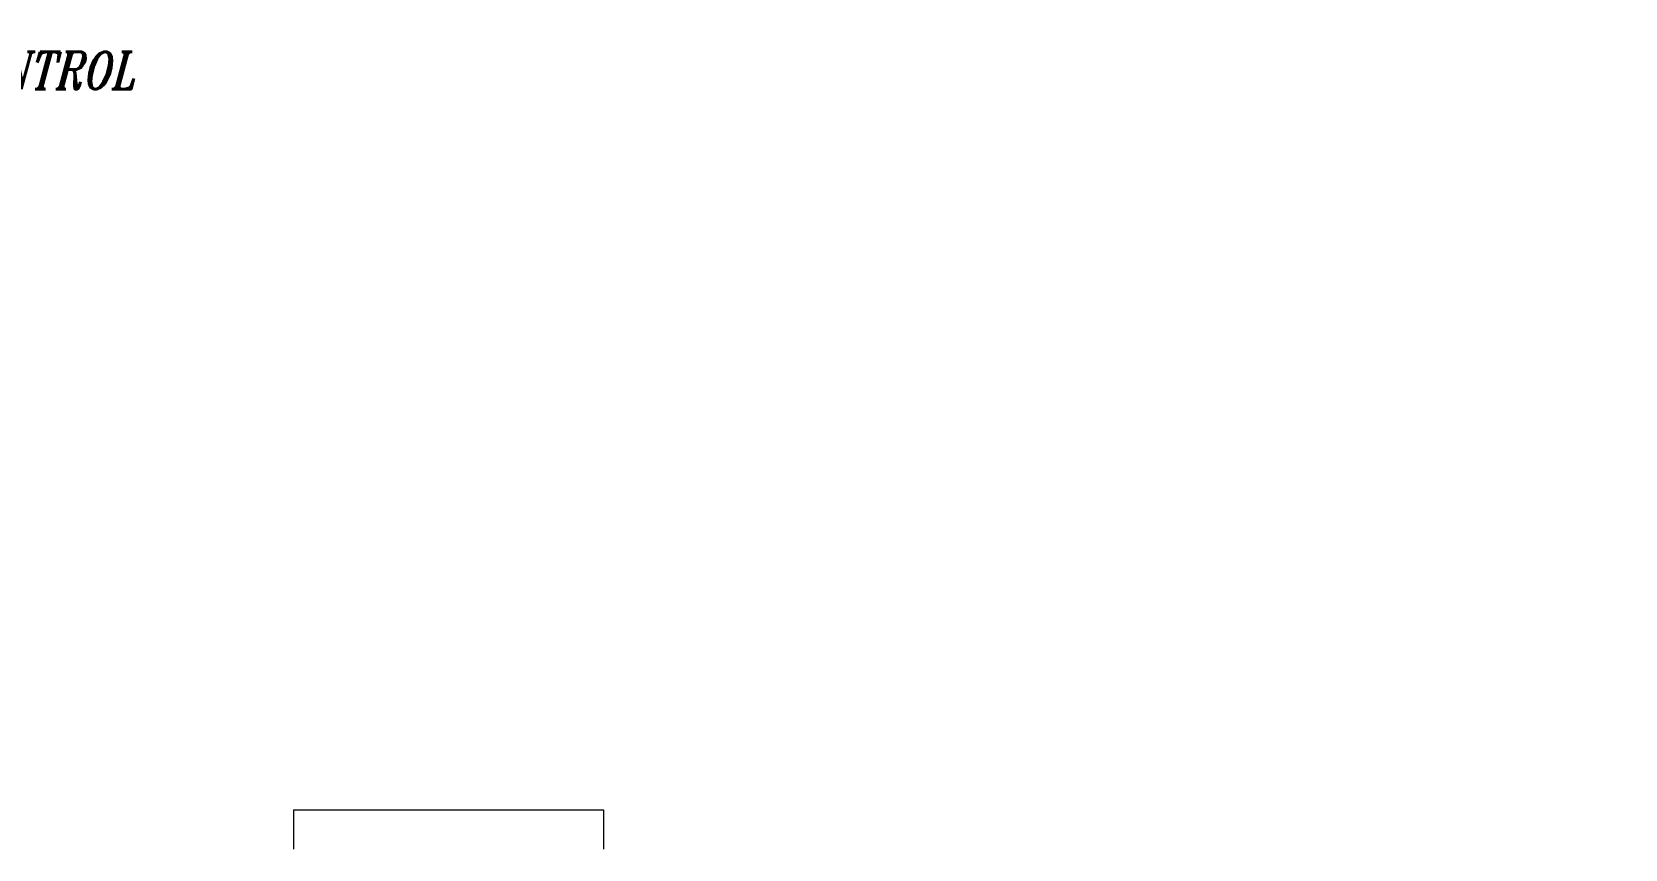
# Model space of a CAD drawing. Header units: millimetres. Extents: x -9358 to 257996, y -67499 to 9117.
# Drawn here: x 18285 to 28000, y -26768 to -21781 of the extents above; entities that cross this region are included whole.
import ezdxf
from ezdxf import colors
from ezdxf.entities.mleader import LeaderData, LeaderLine
from ezdxf.math import Vec2, Vec3

# ---------------------------------------------------------------- set-up
doc = ezdxf.new("R2010")
doc.units = ezdxf.units.MM
doc.header["$LTSCALE"] = 1000
doc.layers.add('A-RMP', color=8, linetype='Continuous', lineweight=9)
doc.layers.add('CCTVNET', color=6, linetype='Continuous')
doc.styles.add('ELEC', font='romant.shx', dxfattribs={"width": 0.8, "oblique": 15, "height": 0.18})

# ---------------------------------------------------------------- blocks, each defined once
blk = doc.blocks.new('G')
at = {"layer": 'A-RMP'}
for p, q in [((19880, -26380), (21770, -26380)), ((19880, -26380), (19880, -26620)), ((21770, -26380), (21770, -26620))]:
    blk.add_line(p, q, dxfattribs=at)

msp = doc.modelspace()

# ---------------------------------------------------------------- block references
msp.add_blockref('G', (0, -148.1))

# ---------------------------------------------------------------- next in the draw order: leaders
at = {"layer": 'CCTVNET', "color": 3}
ml = msp.add_multileader_mtext('Standard', dxfattribs=at)
ml.set_content('{\\C6;CABLE TRUNK (200X100X150mm) FOR CCTV & ACCESS CONTROL}', color=2, style='ELEC')
ml.set_leader_properties(color=6)
ml.build(insert=Vec2(0, 0))
ml.multileader.update_dxf_attribs({"text_left_attachment_type": 6, "text_right_attachment_type": 6, "dogleg_length": 1703.1, "arrow_head_size": 151.4})
ctx = ml.context
ctx.base_point, ctx.char_height, ctx.arrow_head_size, ctx.landing_gap_size, ctx.plane_origin = Vec3(10418.6, -22205.1), 227.107, 151.4, 22.7, Vec3(-2585.3, -59547)
ctx.left_attachment, ctx.right_attachment = 6, 6
notes = []
notes.append((ctx, [(0, (1, 1, 0), (10241, -22205.1), (1, 0), 177.6, [(0, [(8710.3, -21780.6)], 0, [])])]))
ctx.mtext.insert, ctx.mtext.width, ctx.mtext.line_spacing_factor, ctx.mtext.flow_direction = Vec3(10441.3, -21902.3), 213786.42, 2, 5
for ctx, leaders in notes:
    for number, flags, end, landing, length, lines in leaders:
        leader = LeaderData()
        leader.index, (leader.has_last_leader_line, leader.has_dogleg_vector, leader.attachment_direction) = number, flags
        leader.last_leader_point, leader.dogleg_vector, leader.dogleg_length = Vec3(end), Vec3(landing), length
        for number, points, colour, breaks in lines:
            line = LeaderLine()
            line.index, line.vertices, line.color, line.breaks = number, Vec3.list(points), colors.encode_raw_color(colour), breaks
            leader.lines.append(line)
        ctx.leaders.append(leader)

doc.saveas('drawing.dxf')
